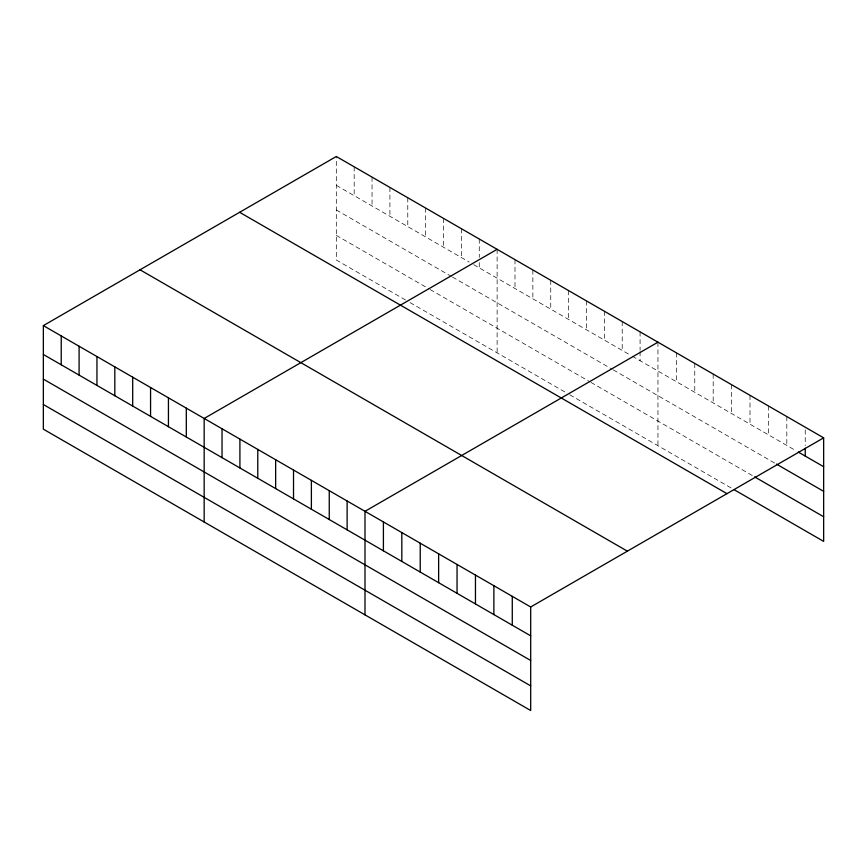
<?xml version="1.0" encoding="UTF-8"?>
<svg xmlns="http://www.w3.org/2000/svg" width="867" height="867" viewBox="0 0 867 867"><rect width="100%" height="100%" fill="white"/><g stroke="black" fill="none" stroke-linecap="round" stroke-linejoin="round"><path stroke-width="0.65" stroke-dasharray="4.33 3.25" d="M336.309 185.343L469.21 262.072M473.675 264.652L631.154 355.568M632.271 356.207L796.036 450.753M336.309 209.987L451.339 276.4M452.455 277.039L612.167 369.244M613.283 369.895L775.326 463.444M336.309 235.38L429.002 288.895M430.119 289.535L589.831 381.74M590.947 382.39L753.456 476.211M405.55 299.993L336.309 260.024L336.309 156.483M410.015 302.572L565.262 392.198M569.727 394.778L731.596 488.24M805.237 429.837L805.237 445.584M786.824 416.583L786.824 445.443M768.422 405.951L768.422 434.811M750.009 395.33L750.009 424.191M731.596 384.699L731.596 413.559M713.183 374.067L713.183 402.927M694.77 363.436L694.77 392.296M676.368 352.804L676.368 381.664M657.955 342.183L657.955 445.725M640.084 331.866L640.084 350.225M640.084 351.536L640.084 360.726M622.213 321.549L622.213 350.409M604.342 311.231L604.342 340.092M586.482 300.914L586.482 329.774M568.611 290.597L568.611 319.457M550.74 280.279L550.74 309.14M532.869 269.962L532.869 298.822M514.998 259.645L514.998 288.505M497.127 249.328L497.127 352.869M479.267 239.01L479.267 257.38M479.267 262.625L479.267 267.87M461.396 228.693L461.396 257.553M443.525 218.376L443.525 247.236M425.654 208.058L425.654 236.919M407.783 197.741L407.783 226.601M389.912 187.424L389.912 216.284M372.051 177.117L372.051 205.967M354.18 166.8L354.18 195.66"/><path stroke-width="1.3" d="M43.35 325.613L530.691 606.976L530.691 710.517L43.35 429.154L43.35 325.613L336.309 156.483L823.65 437.846L823.65 541.387L733.894 489.562M497.127 249.328L204.168 418.468L204.168 522.01M657.955 342.183L364.996 511.313L364.996 614.855M530.691 606.976L823.65 437.846M798.334 452.086L823.65 466.706M776.474 464.105L823.65 491.351M754.615 476.883L823.65 516.743M239.628 212.296L726.969 493.659M140.031 269.8L627.372 551.163M43.35 354.473L530.691 635.836M43.35 379.117L530.691 660.481M43.35 404.51L530.691 685.873M805.237 448.206L805.237 456.075M512.278 596.355L512.278 625.215M493.876 585.724L493.876 614.584M475.463 575.092L475.463 603.952M457.05 564.46L457.05 593.321M438.637 553.829L438.637 582.689M420.224 543.208L420.224 572.068M401.822 532.576L401.822 561.437M383.409 521.945L383.409 550.805M347.125 500.996L347.125 529.856M329.254 490.679L329.254 519.539M311.383 480.361L311.383 509.222M293.523 470.055L293.523 498.904M275.652 459.738L275.652 488.598M257.781 449.42L257.781 478.281M239.91 439.103L239.91 467.963M222.039 428.786L222.039 457.646M186.307 408.151L186.307 437.011M168.436 397.834L168.436 426.694M150.565 387.516L150.565 416.377M132.694 377.199L132.694 406.059M114.823 366.882L114.823 395.742M96.952 356.565L96.952 385.425M79.092 346.247L79.092 375.108M61.221 335.93L61.221 364.79"/></g></svg>
